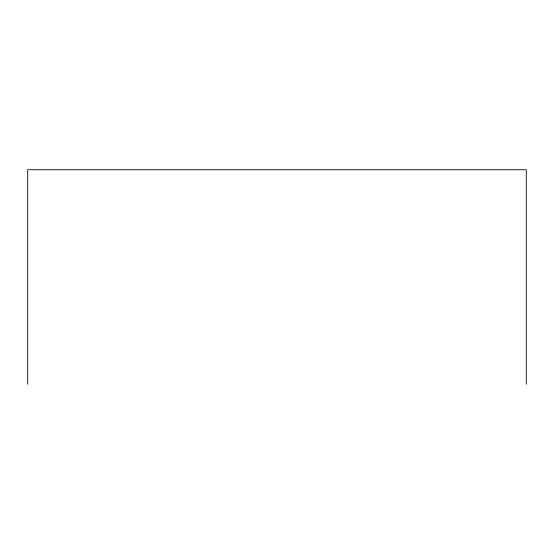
<?xml version="1.0" encoding="UTF-8"?>
<svg xmlns="http://www.w3.org/2000/svg" width="554" height="554" viewBox="0 0 554 554"><rect width="100%" height="100%" fill="white"/><g stroke="black" fill="none" stroke-linecap="round" stroke-linejoin="round"><path stroke-width="0.83" d="M526.3 384.289L526.3 169.711L27.7 169.711L27.7 384.289"/></g></svg>
